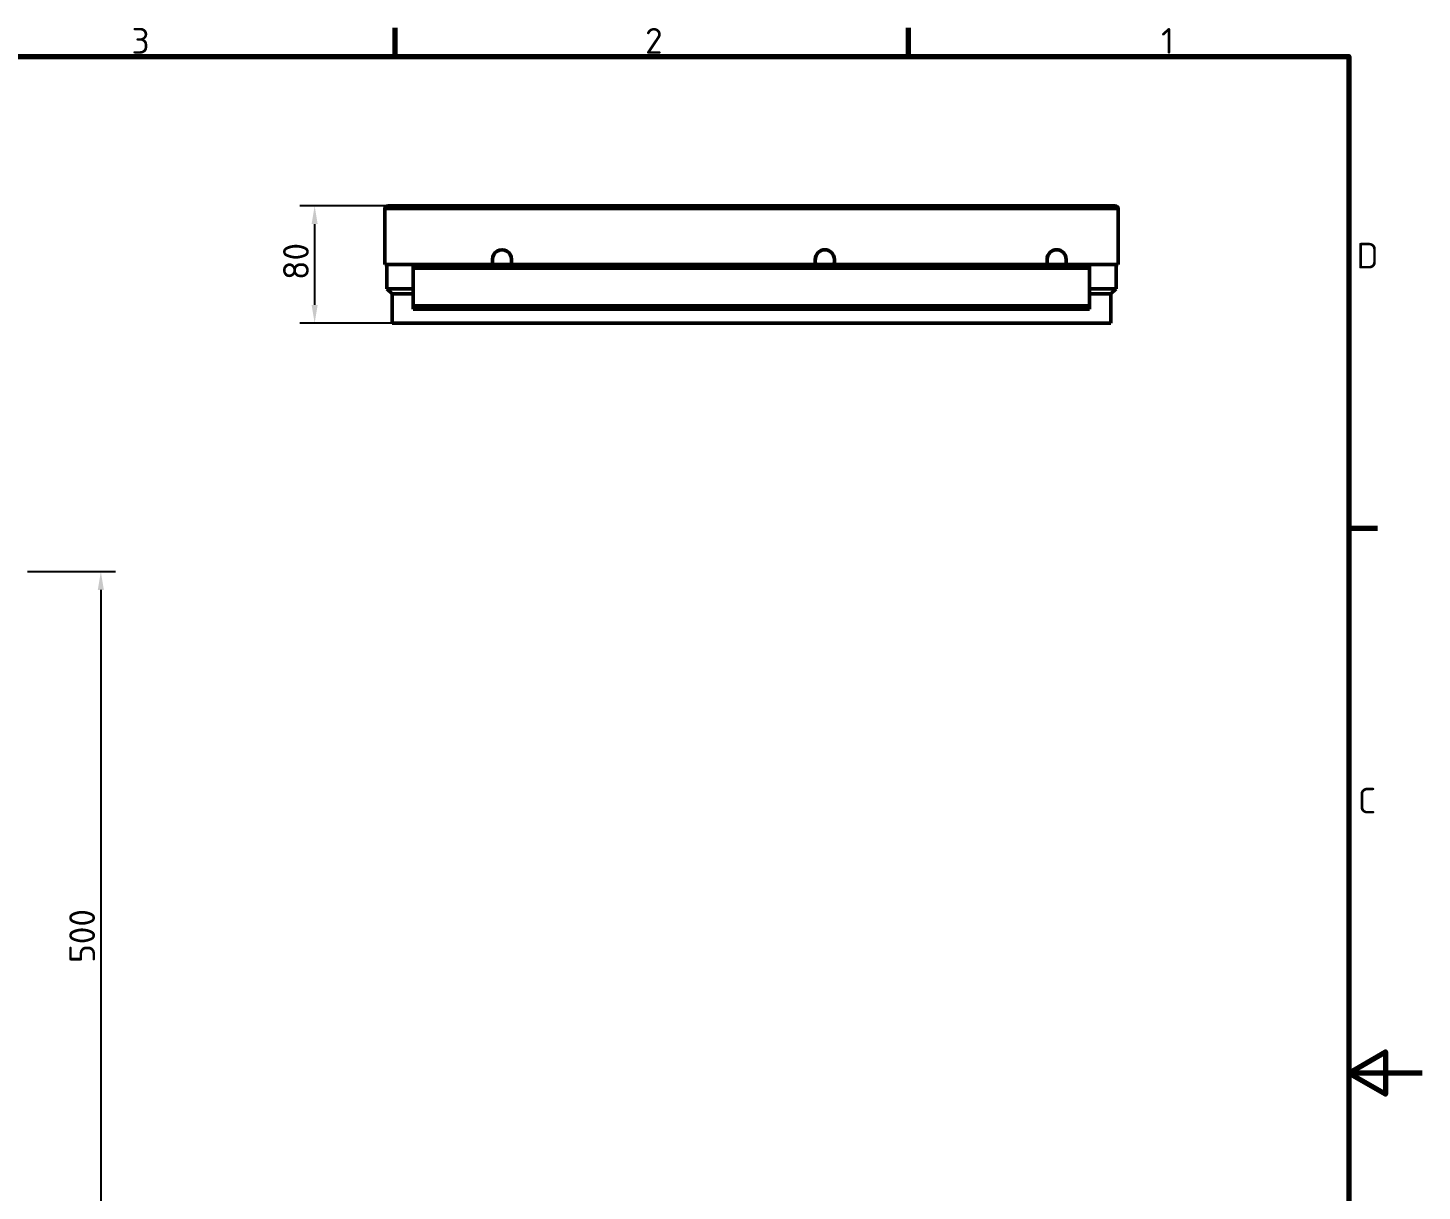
# Model space of a CAD drawing. Header units: millimetres. Extents: x 0 to 3492, y -130 to 1485.
# Drawn here: x 1150 to 2100, y 662 to 1455 of the extents above; entities that cross this region are included whole.
import ezdxf

# ---------------------------------------------------------------- set-up
doc = ezdxf.new("R2010")
doc.units = ezdxf.units.MM
doc.header["$LTSCALE"] = 5
for name, color, linetype, lineweight in [('Bemaßung (ISO)', 7, 'Continuous', 25), ('Rahmen (ISO)', 7, 'Continuous', 70), ('Sichtbar (ISO)', 7, 'Continuous', 50), ('Sichtbar schmal (ISO)', 7, 'Continuous', 35)]:
    doc.layers.add(name, color=color, linetype=linetype, lineweight=lineweight)
doc.styles.add('Notiztext (DIN)', font='isocpeur.ttf')
doc.styles.add('TXT 3_5', font='isocpeur.ttf')
doc.dimstyles.new('Anrin Standard (DIN)', dxfattribs={"dimscale": 5, "dimtxt": 3.5, "dimasz": 2.5, "dimexe": 2, "dimexo": 0, "dimgap": 0.8, "dimtad": 1, "dimrnd": 1e-08, "dimtxsty": 'TXT 3_5', "dimcen": 0.09, "dimdle": 10, "dimclrd": 256, "dimclre": 256, "dimclrt": 256, "dimadec": 0, "dimazin": 2, "dimtfac": 0.714286, "dimtmove": 0, "dimatfit": 3, "dimfxl": 1, "dimtolj": 1, "dimlwd": -1, "dimlwe": -1, "dimarcsym": 0})

# ---------------------------------------------------------------- blocks, each defined once
blk = doc.blocks.new('Ränder Standardrahmen')
at = {"layer": 'Rahmen (ISO)'}
for p, q in [((280, 287), (280, 290.9)), ((350, 287), (350, 290.9)), ((410, 222.75), (413.9, 222.75))]:
    blk.add_line(p, q, dxfattribs=at)
at = {"layer": 'Rahmen (ISO)', "flags": 128}
for points in [[(10, 10), (10, 287), (410, 287), (410, 10), (10, 10)], [(420, 148.5), (410, 148.5), (415, 151.39), (415, 145.61), (410, 148.5)]]:
    blk.add_lwpolyline(points, dxfattribs=at)
at = {"layer": 'Rahmen (ISO)', "char_height": 3.5, "attachment_point": 7, "style": 'Notiztext (DIN)'}
for s, insert in [('3', (244.08, 287.4)), ('2', (314.08, 287.4)), ('1', (384.42, 287.4)), ('D', (411.05, 258.13)), ('C', (411.23, 183.88))]:
    blk.add_mtext(s, dxfattribs=dict(at, insert=insert))
blk = doc.blocks.new('*D29')
at = {"layer": 'Bemaßung (ISO)', "transparency": 16777216}
for p, q in [((1149.45, 1084.19), (1209.45, 1084.19)), ((1199.45, 1071.69), (1199.45, 596.69)), ((1149.45, 584.19), (1209.45, 584.19))]:
    blk.add_line(p, q, dxfattribs=at)
for points in [[(1197.36, 1071.69), (1201.53, 1071.69), (1199.45, 1084.19)], [(1197.36, 596.69), (1201.53, 596.69), (1199.45, 584.19)]]:
    blk.add_solid(points, dxfattribs=at)
at = {"layer": 'Defpoints', "color": 0, "transparency": 16777216}
for p in [(1149.45, 1084.19), (1149.45, 584.19), (1199.45, 584.19)]:
    blk.add_point(p, dxfattribs=at)
at = {"layer": 'Bemaßung (ISO)', "transparency": 16777216, "insert": (1177.95, 817.56), "char_height": 17.5, "attachment_point": 1, "rotation": 90, "style": 'TXT 3_5'}
blk.add_mtext('\\A1;500', dxfattribs=at)
blk = doc.blocks.new('*D31')
at = {"layer": 'Bemaßung (ISO)', "transparency": 16777216}
for p, q in [((1395.16, 1333.35), (1335.16, 1333.35)), ((1345.16, 1320.85), (1345.16, 1265.85)), ((1397.91, 1253.35), (1335.16, 1253.35))]:
    blk.add_line(p, q, dxfattribs=at)
for points in [[(1343.08, 1320.85), (1347.24, 1320.85), (1345.16, 1333.35)], [(1343.08, 1265.85), (1347.24, 1265.85), (1345.16, 1253.35)]]:
    blk.add_solid(points, dxfattribs=at)
at = {"layer": 'Defpoints', "color": 0, "transparency": 16777216}
for p in [(1395.16, 1333.35), (1345.16, 1253.35), (1397.91, 1253.35)]:
    blk.add_point(p, dxfattribs=at)
at = {"layer": 'Bemaßung (ISO)', "transparency": 16777216, "insert": (1323.66, 1282.85), "char_height": 17.5, "attachment_point": 1, "rotation": 90, "style": 'TXT 3_5'}
blk.add_mtext('\\A1;80', dxfattribs=at)

msp = doc.modelspace()

# ---------------------------------------------------------------- linework, layer by layer
at = {"layer": 'Sichtbar (ISO)'}
for p, q in [((1392.91, 1293.35), (1392.91, 1331.1)), ((1890.66, 1333.35), (1395.16, 1333.35)), ((1892.91, 1293.35), (1892.91, 1331.1)), ((1392.91, 1293.35), (1892.91, 1293.35)), ((1394.41, 1276.85), (1394.41, 1293.35)), ((1412.41, 1293.35), (1412.41, 1262.85)), ((1466.41, 1296.218), (1466.41, 1296.863)), ((1479.41, 1296.863), (1479.41, 1296.218)), ((1686.41, 1296.218), (1686.41, 1296.863)), ((1699.41, 1296.863), (1699.41, 1296.218)), ((1844.41, 1296.218), (1844.41, 1296.863)), ((1857.41, 1296.863), (1857.41, 1296.218)), ((1873.41, 1293.35), (1873.41, 1262.85)), ((1891.41, 1276.85), (1891.41, 1293.35)), ((1873.41, 1290.85), (1412.41, 1290.85)), ((1394.41, 1276.85), (1412.41, 1276.85)), ((1394.41, 1276.85), (1397.91, 1273.35)), ((1891.41, 1276.85), (1873.41, 1276.85)), ((1891.41, 1276.85), (1887.91, 1273.35)), ((1397.91, 1273.35), (1397.91, 1253.35)), ((1397.91, 1273.35), (1412.41, 1273.35)), ((1873.41, 1265.195), (1412.41, 1265.195)), ((1887.91, 1273.35), (1873.41, 1273.35)), ((1887.91, 1273.35), (1887.91, 1253.35)), ((1873.41, 1262.85), (1412.41, 1262.85)), ((1887.91, 1253.35), (1397.91, 1253.35))]:
    msp.add_line(p, q, dxfattribs=at)
for centre, start, end in [((1395.16, 1331.1), 90, 180), ((1890.66, 1331.1), 0, 90)]:
    msp.add_arc(centre, 2.25, start, end, dxfattribs=at)
for centre, major_axis, ratio, start_param, end_param in [((1472.91, 1296.863), (0, -6.525), 0.9961947, 1.5707963, 4.712389), ((1692.91, 1296.863), (0, 6.525), 0.9961947, 4.712389, 7.8539816), ((1850.91, 1296.863), (0, 6.525), 0.9961947, 4.712389, 7.8539816), ((1466.66, 1296.218), (0, -2.868), 0.0871557, 4.712389, 6.2831853), ((1479.16, 1296.218), (0, -2.868), 0.0871557, 0, 1.5707963), ((1686.66, 1296.218), (0, -2.868), 0.0871557, 4.712389, 6.2831853), ((1699.16, 1296.218), (0, -2.868), 0.0871557, 0, 1.5707963), ((1844.66, 1296.218), (0, -2.868), 0.0871557, 4.712389, 6.2831853), ((1857.16, 1296.218), (0, -2.868), 0.0871557, 0, 1.5707963)]:
    msp.add_ellipse(centre, major_axis=major_axis, ratio=ratio, start_param=start_param, end_param=end_param, dxfattribs=at)
at = {"layer": 'Sichtbar schmal (ISO)'}
for p, q in [((1892.91, 1331.1), (1392.91, 1331.1)), ((1466.66, 1293.35), (1466.66, 1296.837)), ((1479.16, 1296.837), (1479.16, 1293.35)), ((1686.66, 1293.35), (1686.66, 1296.837)), ((1699.16, 1296.837), (1699.16, 1293.35)), ((1844.66, 1293.35), (1844.66, 1296.837)), ((1857.16, 1296.837), (1857.16, 1293.35))]:
    msp.add_line(p, q, dxfattribs=at)
for centre, major_axis, ratio, start_param, end_param in [((1472.91, 1296.859), (6.5, 0), 0.9961947, 0, 3.1415927), ((1472.91, 1296.837), (-6.25, 0), 0.9961947, 3.1415927, 6.2831853), ((1692.91, 1296.859), (6.5, 0), 0.9961947, 0, 3.1415927), ((1692.91, 1296.837), (-6.25, 0), 0.9961947, 3.1415927, 6.2831853), ((1850.91, 1296.859), (6.5, 0), 0.9961947, 0, 3.1415927), ((1850.91, 1296.837), (-6.25, 0), 0.9961947, 3.1415927, 6.2831853), ((1466.66, 1296.859), (-0.25, 0), 0.0871557, 0, 1.5707963), ((1479.16, 1296.859), (0.25, 0), 0.0871557, 4.712389, 6.2831853), ((1686.66, 1296.859), (-0.25, 0), 0.0871557, 0, 1.5707963), ((1699.16, 1296.859), (0.25, 0), 0.0871557, 4.712389, 6.2831853), ((1844.66, 1296.859), (-0.25, 0), 0.0871557, 0, 1.5707963), ((1857.16, 1296.859), (0.25, 0), 0.0871557, 4.712389, 6.2831853)]:
    msp.add_ellipse(centre, major_axis=major_axis, ratio=ratio, start_param=start_param, end_param=end_param, dxfattribs=at)

# ---------------------------------------------------------------- block references
at = {"xscale": 5, "yscale": 5, "zscale": 5}
msp.add_blockref('Ränder Standardrahmen', (0, 0), dxfattribs=at)

# ---------------------------------------------------------------- dimensions: what is measured, and where the dimension line sits
at = {"layer": 'Bemaßung (ISO)'}
for base, p1, p2, picture, middle in [((1345.16, 1253.35), (1395.16, 1333.35), (1397.91, 1253.35), '*D31', (1345.16, 1293.35)), ((1199.448, 584.189), (1149.448, 1084.189), (1149.448, 584.189), '*D29', (1199.448, 834.189))]:
    dim = msp.add_linear_dim(base=base, p1=p1, p2=p2, angle=90, dimstyle='Anrin Standard (DIN)', override={"dimgap": 0.8, "dimdec": 2, "dimtol": 0, "dimlim": 0, "dimtp": 0, "dimtm": 0, "dimtdec": 2, "dimtofl": 0, "dimatfit": 1}, dxfattribs=at)
    dim.commit()
    dim.dimension.update_dxf_attribs({"geometry": picture, "text_midpoint": middle, "dimtype": 160})

doc.saveas('drawing.dxf')
